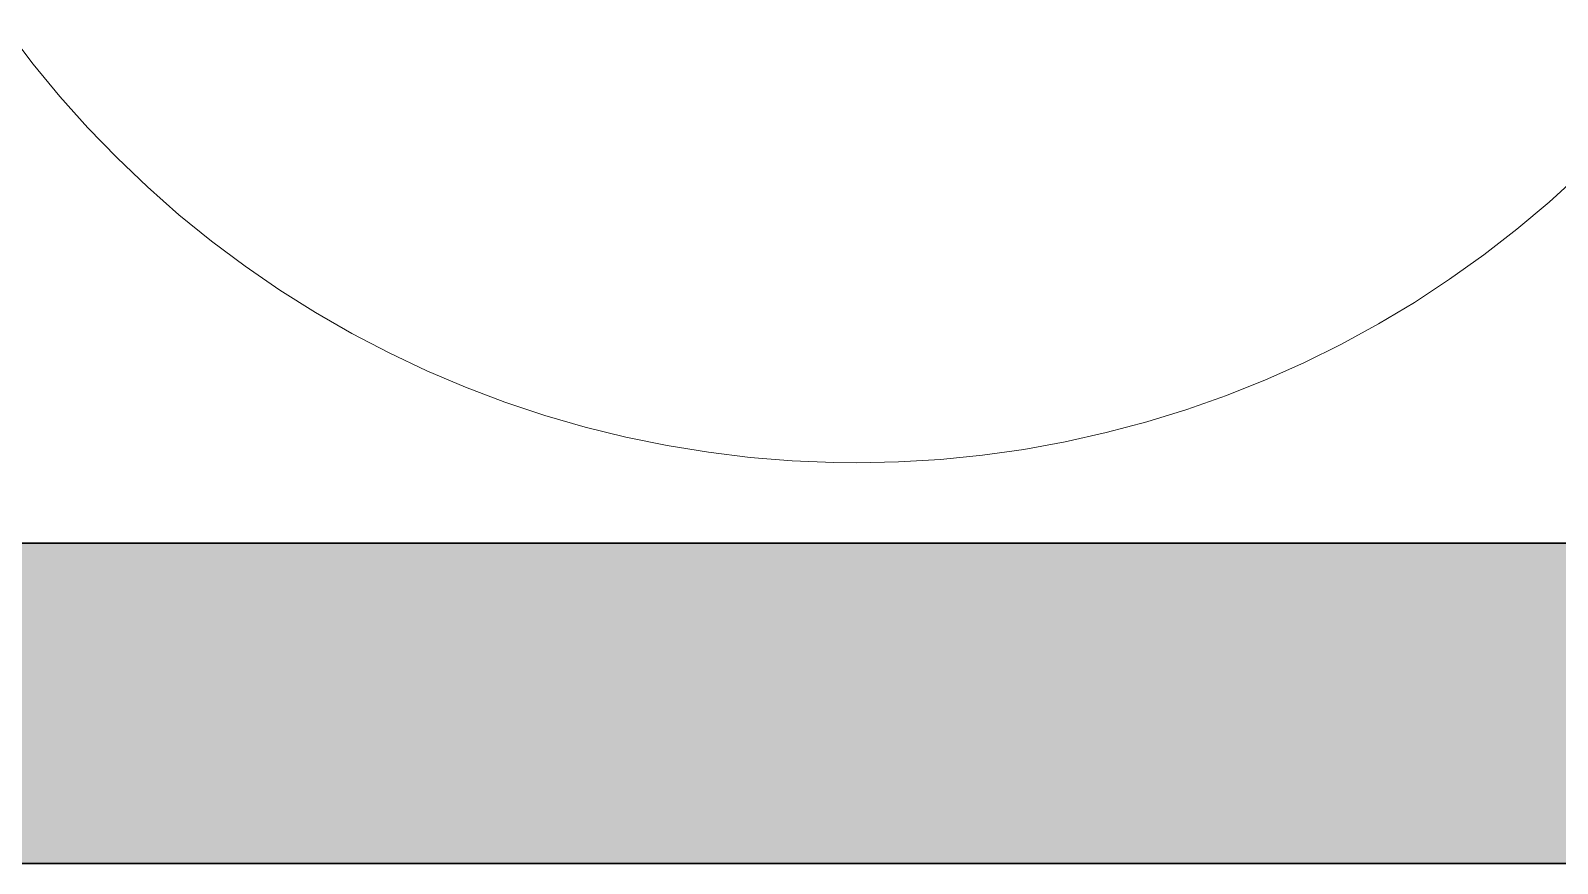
# Model space of a CAD drawing. Header units: millimetres. Extents: x 79795 to 317870, y -36033 to 97293.
# Drawn here: x 227763 to 228345, y 15108 to 15426 of the extents above; entities that cross this region are included whole.
import ezdxf

# ---------------------------------------------------------------- set-up
doc = ezdxf.new("R2010")
doc.units = ezdxf.units.MM
doc.header["$MEASUREMENT"] = 0
for name, color, linetype, lineweight in [('CSM-STL-XX-ZZ-M3-A-XXXX-00001_detached _19_04_21__rvt-1-Level 4$0$A-WALL', 7, 'CONTINUOUS', 9), ('CSM-STL-XX-ZZ-M3-A-XXXX-00001_detached _19_04_21__rvt-1-Level 4$0$A-WALL-PATT', 7, 'CONTINUOUS', 9), ('I-FURN', 8, 'CONTINUOUS', 9)]:
    doc.layers.add(name, color=color, linetype=linetype, lineweight=lineweight)

msp = doc.modelspace()

# ---------------------------------------------------------------- hatches: boundary and pattern name
at = {"layer": 'CSM-STL-XX-ZZ-M3-A-XXXX-00001_detached _19_04_21__rvt-1-Level 4$0$A-WALL-PATT'}
msp.add_hatch(color=256, dxfattribs=at).paths.add_polyline_path([(226756.49, 15108.33), (230353.78, 15108.33), (230353.78, 15230.33), (226452.83, 15230.33), (226452.83, 15108.33)], flags=0)

# ---------------------------------------------------------------- linework, layer by layer
at = {"layer": 'CSM-STL-XX-ZZ-M3-A-XXXX-00001_detached _19_04_21__rvt-1-Level 4$0$A-WALL', "lineweight": 30}
for p, q in [((230353.78, 15230.33), (226878.08, 15230.33)), ((226452.83, 15108.33), (230353.78, 15108.33))]:
    msp.add_line(p, q, dxfattribs=at)
at = {"layer": 'I-FURN'}
for p, q in [((227754.73, 15425.51), (227764.4, 15412.77)), ((227764.4, 15412.77), (227774.57, 15400.42)), ((227774.57, 15400.42), (227785.23, 15388.49)), ((227785.23, 15388.49), (227796.36, 15377)), ((227796.36, 15377), (227807.94, 15365.96)), ((228341.88, 15360.19), (228353.69, 15370.98)), ((227807.94, 15365.96), (227819.95, 15355.39)), ((228329.64, 15349.88), (228341.88, 15360.19)), ((227819.95, 15355.39), (227832.38, 15345.31)), ((227832.38, 15345.31), (227845.19, 15335.73)), ((228317, 15340.08), (228329.64, 15349.88)), ((228303.98, 15330.78), (228317, 15340.08)), ((227845.19, 15335.73), (227858.38, 15326.68)), ((228290.6, 15322.01), (228303.98, 15330.78)), ((227858.38, 15326.68), (227871.93, 15318.16)), ((228276.88, 15313.79), (228290.6, 15322.01)), ((227871.93, 15318.16), (227885.8, 15310.19)), ((227885.8, 15310.19), (227899.98, 15302.78)), ((228262.84, 15306.12), (228276.88, 15313.79)), ((228248.5, 15299.01), (228262.84, 15306.12)), ((227899.98, 15302.78), (227914.44, 15295.94)), ((228233.89, 15292.49), (228248.5, 15299.01)), ((227914.44, 15295.94), (227929.17, 15289.68)), ((228219.04, 15286.55), (228233.89, 15292.49)), ((227929.17, 15289.68), (227944.13, 15284.02)), ((228203.95, 15281.22), (228219.04, 15286.55)), ((227944.13, 15284.02), (227959.31, 15278.97)), ((228188.67, 15276.49), (228203.95, 15281.22)), ((227959.31, 15278.97), (227974.68, 15274.52)), ((228173.21, 15272.38), (228188.67, 15276.49)), ((227974.68, 15274.52), (227990.21, 15270.69)), ((227990.21, 15270.69), (228005.89, 15267.49)), ((228157.59, 15268.89), (228173.21, 15272.38)), ((228005.89, 15267.49), (228021.68, 15264.92)), ((228021.68, 15264.92), (228037.56, 15262.98)), ((228110.09, 15262.19), (228126.01, 15263.79)), ((228126.01, 15263.79), (228141.85, 15266.02)), ((228141.85, 15266.02), (228157.59, 15268.89)), ((228037.56, 15262.98), (228053.5, 15261.67)), ((228053.5, 15261.67), (228069.49, 15261.01)), ((228069.49, 15261.01), (228078.13, 15260.91)), ((228078.13, 15260.91), (228094.12, 15261.23)), ((228094.12, 15261.23), (228110.09, 15262.19))]:
    msp.add_line(p, q, dxfattribs=at)

doc.saveas('drawing.dxf')
